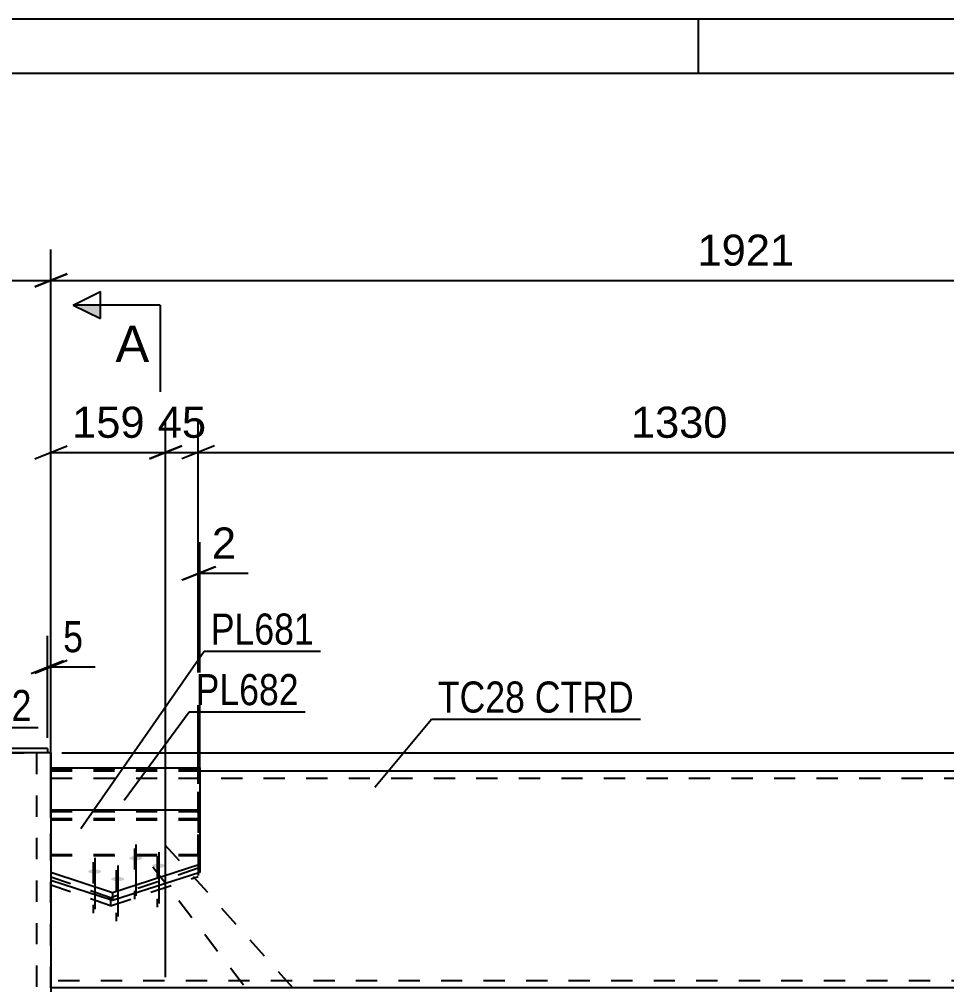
# Model space of a CAD drawing. Header units: millimetres. Extents: x -135 to 706, y -238 to 356.
# Drawn here: x 13.7 to 99.2, y 266.6 to 355.6 of the extents above; entities that cross this region are included whole.
import ezdxf

# ---------------------------------------------------------------- set-up
doc = ezdxf.new("R2010")
doc.units = ezdxf.units.MM
doc.linetypes.add('DXK_LINE_DOT2', pattern=[3.9198, 1.9599, -1.9599])
doc.styles.add('Arial', font='ARIAL.TTF', dxfattribs={"height": 0.2})
doc.styles.add('Arial Narrow', font='ARIALN.TTF', dxfattribs={"height": 0.2})

# ---------------------------------------------------------------- blocks, each defined once
blk = doc.blocks.new('Unknown-284933639-1134')
at = {"color": 5, "linetype": 'Continuous'}
for p, q in [((706.344, 355.612), (-134.656, 355.612)), ((76.344, 350.612), (76.344, 355.612)), ((701.344, 350.612), (-129.656, 350.612))]:
    blk.add_line(p, q, dxfattribs=at)
blk = doc.blocks.new('Part-284933639-1248 - 1225')
at = {"color": 2, "linetype": 'Continuous'}
for p, q in [((15.216, 287.985), (-15.216, 287.985)), ((16.667, 287.985), (16.333, 287.985)), ((16.667, 287.985), (16.667, 280.498)), ((16.667, 276.238), (16.667, 57.266))]:
    blk.add_line(p, q, dxfattribs=at)
at = {"color": 7, "linetype": 'DXK_LINE_DOT2'}
for p, q in [((16.333, 287.985), (14.943, 287.985)), ((15.333, 287.985), (15.333, 23.433)), ((16.667, 280.498), (16.667, 276.238))]:
    blk.add_line(p, q, dxfattribs=at)
blk = doc.blocks.new('Bolt-284933639-1229 - 1225')
at = {"color": 1, "linetype": 'DXK_LINE_DOT2'}
for p, q in [((24.35, 279.187), (24.351, 274.489)), ((20.554, 277.906), (20.554, 273.208)), ((26.458, 278.457), (26.458, 273.759)), ((22.661, 277.176), (22.661, 272.477))]:
    blk.add_line(p, q, dxfattribs=at)
blk = doc.blocks.new('Part-284933639-4705 - 1225')
at = {"color": 7, "linetype": 'DXK_LINE_DOT2'}
for p, q in [((16.667, 278.515), (16.667, 286.515)), ((16.667, 286.515), (30.232, 286.515)), ((30.232, 278.515), (30.232, 286.515)), ((16.667, 278.515), (30.232, 278.515))]:
    blk.add_line(p, q, dxfattribs=at)
blk = doc.blocks.new('Part-284933639-1405 - 1225')
at = {"color": 7, "linetype": 'DXK_LINE_DOT2'}
for p, q in [((16.667, 282.578), (30.232, 282.578)), ((16.667, 282.578), (16.667, 275.79)), ((30.232, 282.578), (30.232, 276.605)), ((16.667, 281.826), (30.232, 281.826)), ((30.232, 277.357), (22.164, 274.634)), ((22.164, 274.634), (16.667, 276.542)), ((22.164, 273.882), (30.232, 276.605)), ((22.164, 273.882), (16.667, 275.79)), ((22.164, 274.634), (22.164, 273.882))]:
    blk.add_line(p, q, dxfattribs=at)
blk = doc.blocks.new('Part-284933639-1398 - 1225')
at = {"color": 2, "linetype": 'Continuous'}
for p, q in [((-16.333, 288.385), (-2.534, 288.385)), ((-16.333, 288.385), (-16.333, 287.985)), ((16.333, 288.385), (2.533, 288.385)), ((16.333, 288.385), (16.333, 287.985)), ((-16.333, 287.985), (-15.216, 287.985)), ((16.333, 287.985), (15.216, 287.985))]:
    blk.add_line(p, q, dxfattribs=at)
at = {"color": 7, "linetype": 'DXK_LINE_DOT2'}
for p, q in [((-2.534, 288.385), (2.533, 288.385)), ((-15.216, 287.985), (15.216, 287.985))]:
    blk.add_line(p, q, dxfattribs=at)
blk = doc.blocks.new('Part-284933639-1278 - 1225')
at = {"color": 2, "linetype": 'Continuous'}
for p, q in [((30.373, 282.697), (16.667, 282.697)), ((30.373, 282.697), (30.373, 276.975)), ((16.667, 280.498), (16.667, 276.238)), ((22.33, 275.133), (30.373, 277.732)), ((16.667, 276.994), (22.33, 275.133)), ((30.373, 276.975), (22.33, 274.376)), ((22.33, 274.376), (16.667, 276.238)), ((22.33, 275.133), (22.33, 274.376))]:
    blk.add_line(p, q, dxfattribs=at)
at = {"color": 7, "linetype": 'DXK_LINE_DOT2'}
for p, q in [((16.667, 282.697), (16.667, 280.498)), ((16.667, 281.94), (30.373, 281.941))]:
    blk.add_line(p, q, dxfattribs=at)
blk = doc.blocks.new('Part-284933639-1383 - 1225')
at = {"color": 7, "linetype": 'DXK_LINE_DOT2'}
for p, q in [((16.667, 266.317), (16.667, 286.317)), ((30.373, 286.317), (16.667, 286.317)), ((144.732, 286.318), (118.893, 286.318)), ((144.732, 286.318), (144.732, 266.318)), ((16.667, 285.65), (144.732, 285.652)), ((144.732, 266.985), (16.667, 266.984)), ((144.732, 266.318), (129.165, 266.318))]:
    blk.add_line(p, q, dxfattribs=at)
at = {"color": 2, "linetype": 'Continuous'}
for p, q in [((118.893, 286.318), (30.373, 286.317)), ((129.165, 266.318), (16.667, 266.317))]:
    blk.add_line(p, q, dxfattribs=at)
blk = doc.blocks.new('Bolt-284933639-1538 - 1225')
at = {"linetype": 'Continuous'}
for points in [[(24.486, 278.08), (24.361, 278.084), (24.242, 278.097), (24.133, 278.117), (24.04, 278.145), (23.967, 278.178), (23.915, 278.215), (23.889, 278.255), (23.889, 278.296), (23.915, 278.336), (23.967, 278.373), (24.04, 278.406), (24.133, 278.433), (24.242, 278.454), (24.361, 278.466), (24.486, 278.471), (24.611, 278.466), (24.73, 278.454), (24.839, 278.433), (24.932, 278.406), (25.006, 278.373), (25.057, 278.336), (25.083, 278.296), (25.083, 278.255), (25.057, 278.215), (25.006, 278.178), (24.932, 278.145), (24.839, 278.117), (24.73, 278.097), (24.611, 278.084)], [(26.6, 277.387), (26.475, 277.392), (26.356, 277.404), (26.247, 277.425), (26.154, 277.452), (26.08, 277.485), (26.029, 277.522), (26.003, 277.562), (26.003, 277.603), (26.029, 277.643), (26.08, 277.68), (26.154, 277.713), (26.247, 277.74), (26.356, 277.761), (26.475, 277.774), (26.6, 277.778), (26.725, 277.774), (26.844, 277.761), (26.952, 277.74), (27.046, 277.713), (27.119, 277.68), (27.17, 277.643), (27.197, 277.603), (27.197, 277.562), (27.17, 277.522), (27.119, 277.485), (27.046, 277.452), (26.952, 277.425), (26.844, 277.404), (26.725, 277.392)], [(20.701, 276.857), (20.577, 276.861), (20.457, 276.874), (20.349, 276.894), (20.255, 276.922), (20.182, 276.955), (20.131, 276.992), (20.105, 277.032), (20.105, 277.073), (20.131, 277.113), (20.182, 277.15), (20.255, 277.183), (20.349, 277.21), (20.457, 277.231), (20.577, 277.243), (20.701, 277.248), (20.826, 277.243), (20.945, 277.231), (21.054, 277.21), (21.147, 277.183), (21.221, 277.15), (21.272, 277.113), (21.298, 277.073), (21.298, 277.032), (21.272, 276.992), (21.221, 276.955), (21.147, 276.922), (21.054, 276.894), (20.945, 276.874), (20.826, 276.861)], [(22.815, 276.164), (22.69, 276.169), (22.571, 276.181), (22.462, 276.202), (22.369, 276.229), (22.295, 276.262), (22.244, 276.299), (22.218, 276.339), (22.218, 276.38), (22.244, 276.42), (22.295, 276.457), (22.369, 276.49), (22.462, 276.518), (22.571, 276.538), (22.69, 276.551), (22.815, 276.555), (22.94, 276.551), (23.059, 276.538), (23.168, 276.518), (23.261, 276.49), (23.335, 276.457), (23.386, 276.42), (23.412, 276.38), (23.412, 276.339), (23.386, 276.299), (23.335, 276.262), (23.261, 276.229), (23.168, 276.202), (23.059, 276.181), (22.94, 276.169)]]:
    blk.add_hatch(color=1, dxfattribs=at).paths.add_polyline_path(points)
at = {"color": 1, "linetype": 'Continuous'}
for p, q in [((24.486, 279.536), (24.486, 274.808)), ((26.6, 278.843), (26.6, 274.115)), ((20.701, 278.313), (20.701, 273.585)), ((22.815, 277.62), (22.815, 272.893))]:
    blk.add_line(p, q, dxfattribs=at)
blk = doc.blocks.new('Part-284933639-4693 - 1225')
at = {"color": 2, "linetype": 'Continuous'}
for p, q in [((16.667, 286.599), (30.373, 286.599)), ((30.373, 286.599), (30.373, 282.697))]:
    blk.add_line(p, q, dxfattribs=at)
at = {"color": 7, "linetype": 'DXK_LINE_DOT2'}
for p, q in [((16.667, 278.599), (16.667, 286.599)), ((30.373, 282.697), (30.373, 278.599)), ((30.373, 278.599), (16.667, 278.599))]:
    blk.add_line(p, q, dxfattribs=at)
blk = doc.blocks.new('StraightDimension-284933639-13607 - 1225')
at = {"color": 7, "linetype": 'Continuous'}
for p, q in [((27.236, 267.317), (27.236, 318.536)), ((30.232, 285.127), (30.232, 318.536)), ((25.736, 315.086), (28.736, 316.286)), ((31.732, 316.286), (28.732, 315.086)), ((27.236, 315.686), (30.232, 315.686))]:
    blk.add_line(p, q, dxfattribs=at)
at = {"color": 0}
blk.add_wipeout([(31.558, 316.436), (31.558, 320.636), (25.91, 320.636), (25.91, 316.436)], dxfattribs=at)
at = {"color": 3, "style": 'Arial'}
blk.add_text('45', height=2.8652, dxfattribs=at).set_placement((26.51, 317.036))
blk = doc.blocks.new('StraightDimension-284933639-12274 - 1225')
at = {"color": 7, "linetype": 'Continuous'}
for p, q in [((-16.667, 287.612), (-16.667, 334.399)), ((16.667, 283.515), (16.667, 334.399)), ((-15.167, 332.149), (-18.167, 330.949)), ((15.167, 330.949), (18.167, 332.149)), ((-16.667, 331.549), (16.667, 331.549))]:
    blk.add_line(p, q, dxfattribs=at)
at = {"color": 0}
blk.add_wipeout([(3.935, 332.299), (3.935, 336.499), (-3.935, 336.499), (-3.935, 332.299)], dxfattribs=at)
at = {"color": 3, "style": 'Arial'}
blk.add_text('500', height=2.8652, dxfattribs=at).set_placement((-3.335, 332.899))
blk = doc.blocks.new('StraightDimension-284933639-1847 - 1225')
at = {"color": 7, "linetype": 'Continuous'}
for p, q in [((16.333, 289.385), (16.333, 298.769)), ((16.667, 288.985), (16.667, 298.769)), ((14.833, 295.319), (17.833, 296.519)), ((18.167, 296.519), (15.167, 295.319)), ((16.333, 295.919), (16.667, 295.919)), ((16.667, 295.919), (20.745, 295.919)), ((16.667, 295.919), (20.745, 295.919))]:
    blk.add_line(p, q, dxfattribs=at)
at = {"color": 0}
blk.add_wipeout([(20.22, 296.669), (20.22, 300.869), (17.192, 300.869), (17.192, 296.669)], dxfattribs=at)
at = {"color": 3, "style": 'Arial Narrow'}
blk.add_text('5', height=2.863, dxfattribs=at).set_placement((17.792, 297.269))
blk = doc.blocks.new('StraightDimension-284933639-12273 - 1225')
at = {"color": 7, "linetype": 'Continuous'}
for p, q in [((16.667, 283.515), (16.667, 334.399)), ((144.732, 287.318), (144.732, 334.399)), ((18.167, 332.149), (15.167, 330.949)), ((143.232, 330.949), (146.232, 332.149)), ((16.667, 331.549), (144.732, 331.549))]:
    blk.add_line(p, q, dxfattribs=at)
at = {"color": 0}
blk.add_wipeout([(85.746, 332.299), (85.746, 336.499), (75.652, 336.499), (75.652, 332.299)], dxfattribs=at)
at = {"color": 3, "style": 'Arial'}
blk.add_text('1921', height=2.8652, dxfattribs=at).set_placement((76.252, 332.899))
blk = doc.blocks.new('StraightDimension-284933639-12638 - 1225')
at = {"color": 7, "linetype": 'Continuous'}
for p, q in [((173.85, 286.485), (172.65, 289.485)), ((17.667, 287.985), (185.668, 287.985)), ((173.25, 266.318), (173.25, 287.985)), ((172.65, 267.818), (173.85, 264.818)), ((130.165, 266.318), (185.668, 266.318))]:
    blk.add_line(p, q, dxfattribs=at)
at = {"color": 0}
blk.add_wipeout([(172.5, 281.087), (168.3, 281.087), (168.3, 273.216), (172.5, 273.216)], dxfattribs=at)
at = {"color": 3, "style": 'Arial'}
blk.add_text('325', height=2.8652, rotation=90.00021, dxfattribs=at).set_placement((171.9, 273.816))
at = {"color": 0, "linetype": 'Continuous'}
blk.add_wipeout([(186.268, 288.585), (186.268, 292.785), (173.95, 292.785), (173.95, 288.585)], dxfattribs=at)
at = {"color": 3, "linetype": 'Continuous', "style": 'Arial'}
blk.add_text('14537', height=2.8652, dxfattribs=at).set_placement((174.55, 289.185))
blk = doc.blocks.new('StraightDimension-284933639-13606 - 1225')
at = {"color": 7, "linetype": 'Continuous'}
for p, q in [((30.232, 285.127), (30.232, 318.536)), ((118.893, 285.647), (118.893, 318.536)), ((31.732, 316.286), (28.732, 315.086)), ((117.393, 315.086), (120.393, 316.286)), ((30.232, 315.686), (118.893, 315.686))]:
    blk.add_line(p, q, dxfattribs=at)
at = {"color": 0}
blk.add_wipeout([(79.61, 316.436), (79.61, 320.636), (69.515, 320.636), (69.515, 316.436)], dxfattribs=at)
at = {"color": 3, "style": 'Arial'}
blk.add_text('1330', height=2.8652, dxfattribs=at).set_placement((70.115, 317.036))
blk = doc.blocks.new('StraightDimension-284933639-13608 - 1225')
at = {"color": 7, "linetype": 'Continuous'}
for p, q in [((16.667, 287.599), (16.667, 318.536)), ((27.236, 267.317), (27.236, 318.536)), ((15.167, 315.086), (18.167, 316.286)), ((28.736, 316.286), (25.736, 315.086)), ((16.667, 315.686), (27.236, 315.686))]:
    blk.add_line(p, q, dxfattribs=at)
at = {"color": 0}
blk.add_wipeout([(25.887, 316.436), (25.887, 320.636), (18.016, 320.636), (18.016, 316.436)], dxfattribs=at)
at = {"color": 3, "style": 'Arial'}
blk.add_text('159', height=2.8652, dxfattribs=at).set_placement((18.616, 317.036))
blk = doc.blocks.new('StraightDimension-284933639-13676 - 1225')
at = {"color": 7, "linetype": 'Continuous'}
for p, q in [((30.232, 286.062), (30.232, 307.403)), ((30.373, 286.062), (30.373, 307.403)), ((28.732, 303.953), (31.732, 305.153)), ((31.873, 305.153), (28.873, 303.953)), ((30.232, 304.553), (30.373, 304.553)), ((30.373, 304.553), (34.846, 304.553)), ((30.373, 304.553), (34.846, 304.553))]:
    blk.add_line(p, q, dxfattribs=at)
at = {"color": 0}
blk.add_wipeout([(34.321, 305.303), (34.321, 309.503), (30.898, 309.503), (30.898, 305.303)], dxfattribs=at)
at = {"color": 3, "style": 'Arial'}
blk.add_text('2', height=2.865, dxfattribs=at).set_placement((31.498, 305.903))
blk = doc.blocks.new('Mark-284933639-1394 - 1225')
at = {"color": 30, "linetype": 'Continuous'}
for p, q in [((4.712, 288.385), (6.604, 290.321)), ((6.604, 290.321), (15.48, 290.321))]:
    blk.add_line(p, q, dxfattribs=at)
at = {"color": 0}
blk.add_wipeout([(14.88, 290.921), (14.88, 293.921), (7.204, 293.921), (7.204, 290.921)], dxfattribs=at)
blk.add_wipeout([(14.88, 290.921), (14.88, 293.921), (7.204, 293.921), (7.204, 290.921)], dxfattribs=at)
at = {"color": 3, "style": 'Arial Narrow'}
blk.add_text('PL92', height=2.8633, dxfattribs=at).set_placement((7.204, 290.921))
blk = doc.blocks.new('Mark-284933639-1379 - 1225')
at = {"color": 30, "linetype": 'Continuous'}
for p, q in [((46.528, 284.838), (51.724, 291.105)), ((51.724, 291.105), (70.986, 291.105))]:
    blk.add_line(p, q, dxfattribs=at)
at = {"color": 0}
for points in [[(60.36, 291.705), (60.36, 294.705), (52.324, 294.705), (52.324, 291.705)], [(70.386, 291.705), (70.386, 294.705), (61.26, 294.705), (61.26, 291.705)]]:
    blk.add_wipeout(points, dxfattribs=at)
for points in [[(60.36, 291.705), (60.36, 294.705), (52.324, 294.705), (52.324, 291.705)], [(70.386, 291.705), (70.386, 294.705), (61.26, 294.705), (61.26, 291.705)]]:
    blk.add_wipeout(points, dxfattribs=at)
at = {"color": 3, "style": 'Arial Narrow'}
for s, p in [('TC28', (52.324, 291.705)), ('CTRD', (61.26, 291.705))]:
    blk.add_text(s, height=2.8633, dxfattribs=at).set_placement(p)
blk = doc.blocks.new('SectionMark-284933639-2068 - 1225')
at = {"linetype": 'Continuous'}
blk.add_hatch(color=6, dxfattribs=at).paths.add_polyline_path([(21.219, 329.273), (21.219, 328.023), (18.719, 329.274)])
at = {"color": 6, "linetype": 'Continuous'}
for p, q in [((18.719, 329.274), (21.22, 330.523)), ((21.219, 328.023), (21.22, 330.523)), ((26.719, 329.272), (18.719, 329.274)), ((18.719, 329.274), (21.219, 328.023)), ((26.719, 329.272), (26.718, 321.272))]:
    blk.add_line(p, q, dxfattribs=at)
at = {"color": 0, "linetype": 'Continuous'}
blk.add_wipeout([(25.718, 324.023), (25.719, 327.523), (22.609, 327.523), (22.608, 324.023)], dxfattribs=at)
at = {"color": 3, "linetype": 'Continuous', "style": 'Arial'}
blk.add_text('A', height=3.343, rotation=-0.01146, dxfattribs=at).set_placement((22.608, 324.023))
blk = doc.blocks.new('Mark-284933639-4747 - 1225')
at = {"color": 30, "linetype": 'Continuous'}
for p, q in [((23.402, 283.624), (29.401, 291.788)), ((29.401, 291.788), (40.105, 291.788))]:
    blk.add_line(p, q, dxfattribs=at)
at = {"color": 0}
blk.add_wipeout([(39.505, 292.388), (39.505, 295.388), (30.001, 295.388), (30.001, 292.388)], dxfattribs=at)
blk.add_wipeout([(39.505, 292.388), (39.505, 295.388), (30.001, 295.388), (30.001, 292.388)], dxfattribs=at)
at = {"color": 3, "style": 'Arial Narrow'}
blk.add_text('PL682', height=2.8633, dxfattribs=at).set_placement((30.001, 292.388))
blk = doc.blocks.new('Mark-284933639-4765 - 1225')
at = {"color": 30, "linetype": 'DXK_LINE_DOT2'}
for p, q in [((27.167, 279.518), (42.678, 262.178)), ((42.678, 262.178), (53.382, 262.178))]:
    blk.add_line(p, q, dxfattribs=at)
at = {"color": 0}
blk.add_wipeout([(52.782, 262.778), (52.782, 265.778), (43.278, 265.778), (43.278, 262.778)], dxfattribs=at)
blk.add_wipeout([(52.782, 262.778), (52.782, 265.778), (43.278, 265.778), (43.278, 262.778)], dxfattribs=at)
at = {"color": 3, "style": 'Arial Narrow'}
blk.add_text('PL675', height=2.8633, dxfattribs=at).set_placement((43.278, 262.778))
blk = doc.blocks.new('Mark-284933639-12797 - 1225')
at = {"color": 30, "linetype": 'Continuous'}
for p, q in [((19.427, 281.013), (30.798, 297.37)), ((30.798, 297.37), (41.502, 297.37))]:
    blk.add_line(p, q, dxfattribs=at)
at = {"color": 0}
blk.add_wipeout([(40.902, 297.97), (40.902, 300.97), (31.398, 300.97), (31.398, 297.97)], dxfattribs=at)
blk.add_wipeout([(40.902, 297.97), (40.902, 300.97), (31.398, 300.97), (31.398, 297.97)], dxfattribs=at)
at = {"color": 3, "style": 'Arial Narrow'}
blk.add_text('PL681', height=2.8633, dxfattribs=at).set_placement((31.398, 297.97))
blk = doc.blocks.new('Mark-284933639-12800 - 1225')
at = {"color": 30, "linetype": 'DXK_LINE_DOT2'}
for p, q in [((26.064, 277.494), (43.961, 254.17)), ((43.961, 254.17), (54.665, 254.17))]:
    blk.add_line(p, q, dxfattribs=at)
at = {"color": 0}
blk.add_wipeout([(54.065, 254.77), (54.065, 257.77), (44.561, 257.77), (44.561, 254.77)], dxfattribs=at)
blk.add_wipeout([(54.065, 254.77), (54.065, 257.77), (44.561, 257.77), (44.561, 254.77)], dxfattribs=at)
at = {"color": 3, "style": 'Arial Narrow'}
blk.add_text('PL695', height=2.8633, dxfattribs=at).set_placement((44.561, 254.77))

msp = doc.modelspace()

# ---------------------------------------------------------------- block references
for name in ['Unknown-284933639-1134', 'Part-284933639-1248 - 1225', 'Part-284933639-1398 - 1225', 'Part-284933639-4693 - 1225', 'Part-284933639-4705 - 1225', 'Part-284933639-1383 - 1225', 'Part-284933639-1278 - 1225', 'Part-284933639-1405 - 1225', 'Bolt-284933639-1538 - 1225', 'Bolt-284933639-1229 - 1225']:
    msp.add_blockref(name, (0, 0))

# ---------------------------------------------------------------- next in the draw order: block references
for name in ['StraightDimension-284933639-12274 - 1225', 'StraightDimension-284933639-13607 - 1225']:
    msp.add_blockref(name, (0, 0))

# ---------------------------------------------------------------- next in the draw order: block references
msp.add_blockref('StraightDimension-284933639-1847 - 1225', (0, 0))

# ---------------------------------------------------------------- next in the draw order: block references
msp.add_blockref('StraightDimension-284933639-12273 - 1225', (0, 0))

# ---------------------------------------------------------------- next in the draw order: block references
msp.add_blockref('StraightDimension-284933639-12638 - 1225', (0, 0))

# ---------------------------------------------------------------- next in the draw order: block references
msp.add_blockref('StraightDimension-284933639-13606 - 1225', (0, 0))

# ---------------------------------------------------------------- next in the draw order: block references
for name in ['StraightDimension-284933639-13608 - 1225', 'Mark-284933639-1379 - 1225']:
    msp.add_blockref(name, (0, 0))

# ---------------------------------------------------------------- next in the draw order: block references
for name in ['SectionMark-284933639-2068 - 1225', 'StraightDimension-284933639-13676 - 1225', 'Mark-284933639-1394 - 1225', 'Mark-284933639-4765 - 1225']:
    msp.add_blockref(name, (0, 0))

# ---------------------------------------------------------------- next in the draw order: block references
for name in ['Mark-284933639-4747 - 1225', 'Mark-284933639-12800 - 1225']:
    msp.add_blockref(name, (0, 0))

# ---------------------------------------------------------------- next in the draw order: block references
msp.add_blockref('Mark-284933639-12797 - 1225', (0, 0))

doc.saveas('drawing.dxf')
